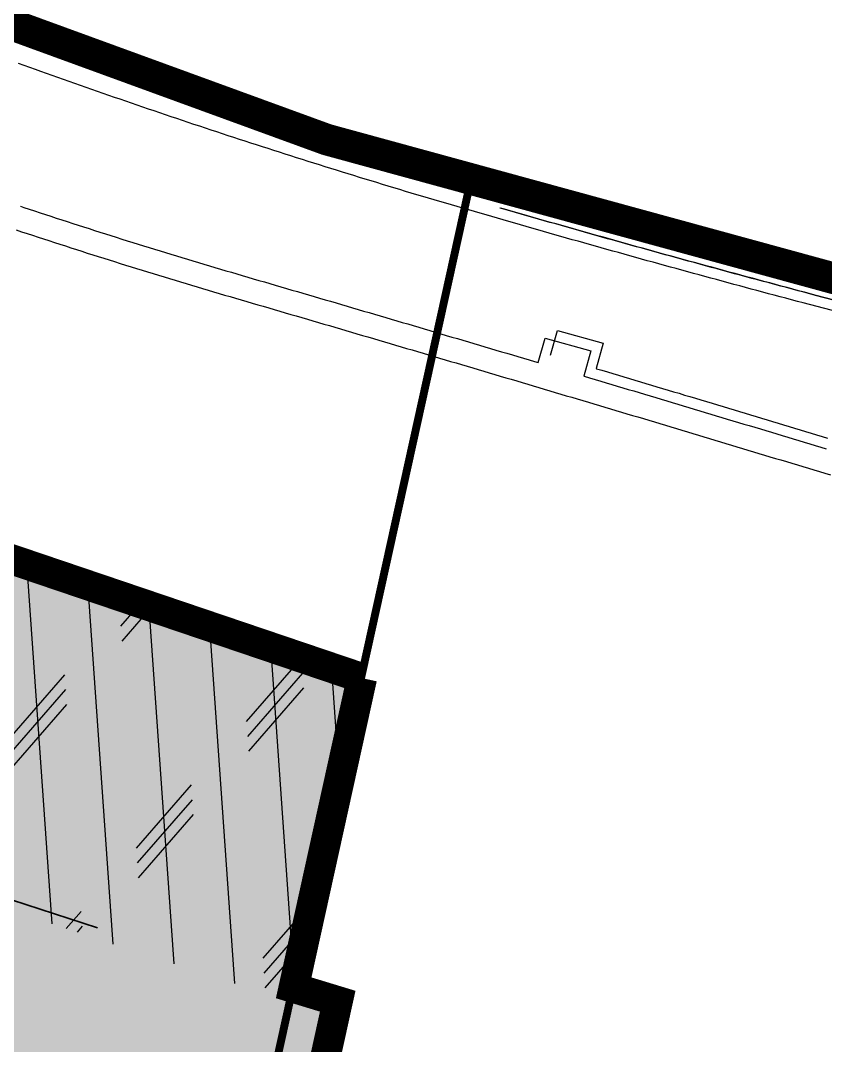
# Model space of a CAD drawing. Header units: millimetres. Extents: x 50357 to 985146, y 723188 to 1803594.
# Drawn here: x 832070.64 to 832080.81, y 820150.53 to 820163.49 of the extents above; entities that cross this region are included whole.
import ezdxf

# ---------------------------------------------------------------- set-up
doc = ezdxf.new("R2010")
doc.units = ezdxf.units.MM
doc.header["$LTSCALE"] = 3
doc.header["$MEASUREMENT"] = 0
for name, pattern in [('Dash 1_100', [2.25, 1.25, -1]), ('DASHED', [19.05, 12.7, -6.35]), ('DIVIDE', [1.25, 0.5, -0.25, 0, -0.25, 0, -0.25])]:
    doc.linetypes.add(name, pattern=pattern)
doc.layers.get('Defpoints').update_dxf_attribs({"color": 32})
doc.layers.add('-Surrender line', color=7, linetype='Continuous', lineweight=40, true_color=0xff7575)
for name, color, linetype, lineweight in [('3A35X-MAGP-P-LD-00-0$0$LWK-GA_PLANTERWALL', 7, 'Continuous', 30), ('Hatch (HOR not under LTC submission)', 252, 'Continuous', 35), ('LWK-GA_PLANTERWALL', 8, 'Continuous', 30)]:
    doc.layers.add(name, color=color, linetype=linetype, lineweight=lineweight)
for name, color, linetype in [('3A35X-MAGP-P-LD-00-0$0$LWK-STEPS', 1, 'Continuous'), ('_ANCILIARY', 40, 'Continuous'), ('_ANCILIARY HATCH', 252, 'Continuous'), ('_DEV LINE', 96, 'DIVIDE'), ('_PARCEL BOUNDARY', 10, 'DASHED'), ('_SUBLEASE', 241, 'Continuous'), ('LWK-STEPS', 8, 'Continuous'), ('UAJ-00XREF', 7, 'Continuous')]:
    doc.layers.add(name, color=color, linetype=linetype)

# ---------------------------------------------------------------- blocks, each defined once
blk = doc.blocks.new('QA')
at = {"layer": '3A35X-MAGP-P-LD-00-0$0$LWK-GA_PLANTERWALL', "elevation": 0}
for points in [[(-7840, 15393), (-7732, 15696), (-7167, 15496), (-7278, 15182)], [(-7278, 15182), (-7273, 15180), (-7205, 15155), (-7137, 15129), (-7069, 15104), (-7001, 15078), (-6933, 15053), (-6865, 15027), (-6797, 15002), (-6729, 14976), (-6661, 14950), (-6594, 14925), (-6526, 14899), (-6457, 14874), (-6389, 14848), (-6322, 14822), (-6253, 14797), (-6186, 14771), (-6118, 14746), (-6050, 14720), (-5982, 14694), (-5914, 14669), (-5846, 14643), (-5778, 14617), (-5710, 14591), (-5642, 14566), (-5574, 14540), (-5506, 14515), (-5438, 14489), (-5370, 14463), (-5302, 14437), (-5234, 14412), (-5166, 14386), (-5098, 14360), (-5030, 14334), (-4962, 14309), (-4895, 14283), (-4827, 14257), (-4759, 14231), (-4691, 14205), (-4623, 14180), (-4555, 14154), (-4487, 14128), (-4419, 14102)]]:
    blk.add_lwpolyline(points, dxfattribs=at)
at = {"layer": '3A35X-MAGP-P-LD-00-0$0$LWK-STEPS', "ltscale": 0.5, "elevation": 0}
for points in [[(-3156, 15478), (-4446, 15912), (-4518, 15937), (-4590, 15961), (-4662, 15986), (-4733, 16010), (-4804, 16035), (-4876, 16059), (-4948, 16084), (-5020, 16109), (-5091, 16133), (-5162, 16158), (-5234, 16183), (-5305, 16208), (-5377, 16232), (-5448, 16257), (-5520, 16282), (-5591, 16307), (-5663, 16332), (-5734, 16357), (-5805, 16382), (-5877, 16407), (-5948, 16432), (-6020, 16457), (-6091, 16482), (-6162, 16507), (-6234, 16532), (-6305, 16557), (-6376, 16582), (-6448, 16607), (-6519, 16633), (-6590, 16658), (-6662, 16683), (-6733, 16709), (-6804, 16734), (-6875, 16759), (-6947, 16785), (-7018, 16810), (-7089, 16836), (-7160, 16861), (-7232, 16887), (-7303, 16912), (-7374, 16938), (-7445, 16964), (-7516, 16989), (-7587, 17015), (-7658, 17041), (-7730, 17066), (-7801, 17092), (-7872, 17118), (-7943, 17144), (-8014, 17170), (-8085, 17195), (-8157, 17221), (-8227, 17247), (-8298, 17273), (-8347, 17291)], [(-3150, 15478), (-4440, 15912), (-4512, 15937), (-4584, 15961), (-4655, 15986), (-4727, 16010), (-4798, 16035), (-4870, 16059), (-4941, 16084), (-5013, 16109), (-5084, 16133), (-5156, 16158), (-5227, 16183), (-5299, 16208), (-5370, 16232), (-5442, 16257), (-5513, 16282), (-5585, 16307), (-5656, 16332), (-5728, 16357), (-5799, 16382), (-5870, 16407), (-5942, 16432), (-6013, 16457), (-6085, 16482), (-6156, 16507), (-6227, 16532), (-6299, 16557), (-6370, 16582), (-6441, 16607), (-6513, 16633), (-6584, 16658), (-6655, 16683), (-6726, 16709), (-6798, 16734), (-6869, 16759), (-6940, 16785), (-7012, 16810), (-7083, 16836), (-7154, 16861), (-7225, 16887), (-7296, 16912), (-7368, 16938), (-7439, 16964), (-7510, 16989), (-7581, 17015), (-7652, 17041), (-7723, 17066), (-7795, 17092), (-7866, 17118), (-7936, 17144), (-8008, 17170), (-8079, 17195), (-8150, 17221), (-8221, 17247), (-8292, 17273), (-8340, 17291)]]:
    blk.add_lwpolyline(points, dxfattribs=at)
blk = doc.blocks.new('3A35X-MAGP-P-LD-00-0')
at = {"layer": 'LWK-GA_PLANTERWALL', "elevation": 0}
for points in [[(834522458, 818165701), (834522527, 818165678), (834522596, 818165656), (834522665, 818165633), (834522734, 818165610), (834522803, 818165588), (834522872, 818165565), (834522941, 818165543), (834523011, 818165520), (834523080, 818165498), (834523149, 818165476), (834523218, 818165454), (834523287, 818165432), (834523356, 818165409), (834523425, 818165387), (834523495, 818165365), (834523564, 818165344), (834523633, 818165322), (834523702, 818165300), (834523772, 818165278), (834523841, 818165257), (834523910, 818165235), (834523980, 818165214), (834524049, 818165192), (834524118, 818165171), (834524188, 818165150), (834524257, 818165128), (834524327, 818165107), (834524396, 818165086), (834524466, 818165065), (834524535, 818165044), (834524605, 818165023), (834524674, 818165002), (834524744, 818164981), (834524813, 818164960), (834524883, 818164940), (834524953, 818164919), (834525022, 818164899), (834525092, 818164878), (834525161, 818164858), (834525231, 818164837), (834525301, 818164817), (834525371, 818164797), (834525440, 818164776), (834525510, 818164756), (834525580, 818164736), (834525650, 818164715), (834525719, 818164695), (834525789, 818164675), (834525859, 818164654), (834525928, 818164634), (834525998, 818164614), (834526068, 818164593), (834526138, 818164573), (834526207, 818164553), (834526277, 818164532), (834526347, 818164512), (834526416, 818164492), (834526486, 818164471), (834526556, 818164451), (834526626, 818164430), (834526695, 818164410), (834526765, 818164389), (834526834, 818164369), (834526904, 818164349), (834526974, 818164328), (834527043, 818164308), (834527113, 818164287), (834527183, 818164267), (834527252, 818164246), (834527322, 818164226), (834527392, 818164205), (834527461, 818164185), (834527531, 818164164), (834527601, 818164144), (834527670, 818164123), (834527740, 818164103), (834527810, 818164082), (834527880, 818164062), (834527949, 818164041), (834528019, 818164021), (834528088, 818164000), (834528158, 818163979), (834528228, 818163959), (834528297, 818163938), (834528367, 818163918), (834528437, 818163897), (834528506, 818163877), (834528576, 818163856), (834528645, 818163835), (834528715, 818163815), (834528785, 818163794), (834528854, 818163773), (834528924, 818163753), (834528993, 818163732), (834529063, 818163712), (834529133, 818163691), (834529202, 818163670), (834529272, 818163650), (834529342, 818163629), (834529411, 818163608), (834529481, 818163588), (834529550, 818163567), (834529620, 818163546), (834529690, 818163525), (834529759, 818163505), (834529829, 818163484), (834529898, 818163463), (834529968, 818163442), (834530037, 818163422), (834530107, 818163401), (834530177, 818163380), (834530246, 818163359), (834530316, 818163339), (834530385, 818163318), (834530455, 818163297), (834530524, 818163276), (834530594, 818163255), (834530663, 818163235), (834530733, 818163214), (834530803, 818163193), (834530872, 818163172), (834530942, 818163151), (834531011, 818163130), (834531081, 818163109), (834531151, 818163089), (834531220, 818163068), (834531290, 818163047), (834531359, 818163026), (834531428, 818163005), (834531498, 818162984), (834531568, 818162963), (834531637, 818162942), (834531707, 818162921), (834531776, 818162901), (834531846, 818162880), (834531915, 818162859), (834531985, 818162838), (834532054, 818162817), (834532124, 818162796), (834532193, 818162775), (834532263, 818162754), (834532332, 818162733), (834532402, 818162712), (834532472, 818162691), (834532541, 818162670), (834532611, 818162649), (834532680, 818162628), (834532749, 818162607)], [(834522512, 818166000), (834522512, 818166000), (834522553, 818165986), (834522621, 818165963), (834522690, 818165941), (834522759, 818165918), (834522828, 818165895), (834522896, 818165873), (834522965, 818165851), (834523034, 818165828), (834523103, 818165806), (834523172, 818165784), (834523240, 818165762), (834523309, 818165739), (834523378, 818165717), (834523447, 818165695), (834523516, 818165673), (834523585, 818165652), (834523654, 818165630), (834523723, 818165608), (834523792, 818165586), (834523861, 818165565), (834523930, 818165543), (834523999, 818165522), (834524068, 818165500), (834524137, 818165479), (834524207, 818165458), (834524276, 818165436), (834524345, 818165415), (834524414, 818165394), (834524483, 818165373), (834524553, 818165352), (834524622, 818165331), (834524691, 818165310), (834524760, 818165289), (834524830, 818165269), (834524899, 818165248), (834524968, 818165227), (834525038, 818165207), (834525107, 818165186), (834525177, 818165166), (834525246, 818165145), (834525315, 818165125), (834525385, 818165105), (834525454, 818165085), (834525524, 818165064), (834525594, 818165044), (834525664, 818165024), (834525733, 818165003), (834525803, 818164983), (834525873, 818164963), (834525943, 818164942), (834526012, 818164922), (834526082, 818164902), (834526152, 818164881), (834526222, 818164861), (834526291, 818164841), (834526361, 818164820), (834526431, 818164800), (834526501, 818164779), (834526570, 818164759), (834526640, 818164739), (834526710, 818164718), (834526779, 818164698), (834526849, 818164677), (834526919, 818164657), (834526988, 818164636), (834527058, 818164616), (834527128, 818164596), (834527198, 818164575), (834527268, 818164555), (834527337, 818164534), (834527407, 818164514), (834527476, 818164493), (834527546, 818164473), (834527616, 818164452), (834527686, 818164432), (834527755, 818164411), (834527825, 818164391), (834527894, 818164370), (834527964, 818164349), (834528034, 818164329), (834528104, 818164308), (834528173, 818164288), (834528243, 818164267), (834528312, 818164247), (834528382, 818164226), (834528452, 818164205), (834528522, 818164185), (834528591, 818164164), (834528661, 818164144), (834528730, 818164123), (834528800, 818164102), (834528870, 818164082), (834528940, 818164061), (834529009, 818164041), (834529056, 818164027)], [(834529056, 818164027), (834529143, 818164336), (834529720, 818164176), (834529631, 818163856)], [(834529631, 818163856), (834529636, 818163854), (834529705, 818163834), (834529775, 818163813), (834529845, 818163792), (834529914, 818163771), (834529984, 818163751), (834530054, 818163730), (834530123, 818163709), (834530193, 818163688), (834530263, 818163668), (834530332, 818163647), (834530401, 818163626), (834530471, 818163605), (834530541, 818163584), (834530610, 818163564), (834530680, 818163543), (834530750, 818163522), (834530819, 818163501), (834530889, 818163480), (834530958, 818163459), (834531028, 818163439), (834531097, 818163418), (834531167, 818163397), (834531237, 818163376), (834531306, 818163355), (834531376, 818163334), (834531445, 818163313), (834531515, 818163292), (834531585, 818163271), (834531654, 818163250), (834531723, 818163230), (834531793, 818163209), (834531863, 818163188), (834531932, 818163167), (834532002, 818163146), (834532071, 818163125), (834532141, 818163104), (834532211, 818163083), (834532280, 818163062), (834532349, 818163041), (834532419, 818163020), (834532489, 818162999), (834532558, 818162978), (834532628, 818162957), (834532697, 818162936)]]:
    blk.add_lwpolyline(points, dxfattribs=at)
at = {"layer": 'LWK-GA_PLANTERWALL'}
blk.add_polyline3d([(834533722, 818164438, 0), (834532405, 818164782, 0), (834532331, 818164801, 0), (834532258, 818164821, 0), (834532185, 818164840, 0), (834532112, 818164860, 0), (834532039, 818164879, 0), (834531966, 818164898, 0), (834531893, 818164918, 0), (834531820, 818164938, 0), (834531747, 818164957, 0), (834531673, 818164977, 0), (834531601, 818164997, 0), (834531528, 818165016, 0), (834531454, 818165036, 0), (834531381, 818165056, 0), (834531309, 818165076, 0), (834531235, 818165095, 0), (834531162, 818165115, 0), (834531089, 818165135, 0), (834531016, 818165155, 0), (834530944, 818165175, 0), (834530871, 818165195, 0), (834530798, 818165215, 0), (834530725, 818165235, 0), (834530652, 818165255, 0), (834530579, 818165275, 0), (834530506, 818165295, 0), (834530433, 818165315, 0), (834530360, 818165336, 0), (834530287, 818165356, 0), (834530214, 818165376, 0), (834530141, 818165396, 0), (834530069, 818165417, 0), (834529996, 818165437, 0), (834529923, 818165457, 0), (834529850, 818165478, 0), (834529777, 818165498, 0), (834529704, 818165519, 0), (834529631, 818165539, 0), (834529558, 818165560, 0), (834529486, 818165580, 0), (834529413, 818165601, 0), (834529340, 818165621, 0), (834529267, 818165642, 0), (834529195, 818165662, 0), (834529122, 818165683, 0), (834529049, 818165704, 0), (834528976, 818165725, 0), (834528904, 818165745, 0), (834528831, 818165766, 0), (834528758, 818165787, 0), (834528685, 818165808, 0), (834528613, 818165829, 0), (834528540, 818165850, 0), (834528467, 818165871, 0), (834528395, 818165892, 0), (834528322, 818165913, 0), (834528249, 818165934, 0), (834528177, 818165955, 0), (834528104, 818165976, 0), (834528031, 818165997, 0), (834527958, 818166018, 0), (834527886, 818166039, 0), (834527813, 818166061, 0), (834527740, 818166082, 0), (834527668, 818166104, 0), (834527595, 818166125, 0), (834527522, 818166147, 0), (834527450, 818166169, 0), (834527377, 818166190, 0), (834527305, 818166212, 0), (834527232, 818166234, 0), (834527160, 818166256, 0), (834527087, 818166278, 0), (834527014, 818166300, 0), (834526942, 818166322, 0), (834526869, 818166344, 0), (834526797, 818166366, 0), (834526725, 818166389, 0), (834526652, 818166411, 0), (834526580, 818166433, 0), (834526507, 818166456, 0), (834526435, 818166478, 0), (834526363, 818166501, 0), (834526291, 818166523, 0), (834526218, 818166546, 0), (834526146, 818166569, 0), (834526074, 818166591, 0), (834526001, 818166614, 0), (834525929, 818166637, 0), (834525857, 818166660, 0), (834525785, 818166683, 0), (834525713, 818166706, 0), (834525640, 818166730, 0), (834525568, 818166753, 0), (834525496, 818166776, 0), (834525424, 818166799, 0), (834525352, 818166823, 0), (834525280, 818166846, 0), (834525208, 818166870, 0), (834525136, 818166893, 0), (834525064, 818166917, 0), (834524992, 818166941, 0), (834524920, 818166964, 0), (834524848, 818166988, 0), (834524776, 818167012, 0), (834524704, 818167036, 0), (834524632, 818167060, 0), (834524561, 818167084, 0), (834524489, 818167108, 0), (834524417, 818167132, 0), (834524345, 818167156, 0), (834524273, 818167181, 0), (834524201, 818167205, 0), (834524130, 818167229, 0), (834524058, 818167254, 0), (834523986, 818167278, 0), (834523915, 818167303, 0), (834523843, 818167327, 0), (834523771, 818167352, 0), (834523700, 818167377, 0), (834523628, 818167402, 0), (834523557, 818167427, 0), (834523485, 818167451, 0), (834523413, 818167476, 0), (834523342, 818167501, 0), (834523271, 818167526, 0), (834523199, 818167552, 0), (834523127, 818167577, 0), (834523056, 818167602, 0), (834522985, 818167628, 0), (834522913, 818167653, 0), (834522842, 818167678, 0), (834522770, 818167704, 0), (834522699, 818167729, 0), (834522628, 818167755, 0), (834522557, 818167781, 0), (834522485, 818167806, 0)], dxfattribs=at)
at = {"layer": 'LWK-STEPS', "ltscale": 0.5, "elevation": 0}
for points in [[(834533797, 818164728), (834532481, 818165072), (834532408, 818165091), (834532335, 818165110), (834532262, 818165130), (834532189, 818165149), (834532116, 818165169), (834532043, 818165188), (834531970, 818165208), (834531897, 818165227), (834531825, 818165247), (834531752, 818165267), (834531679, 818165286), (834531606, 818165306), (834531533, 818165326), (834531460, 818165345), (834531387, 818165365), (834531314, 818165385), (834531241, 818165405), (834531168, 818165425), (834531096, 818165444), (834531023, 818165464), (834530950, 818165484), (834530877, 818165504), (834530804, 818165524), (834530731, 818165544), (834530658, 818165564), (834530586, 818165584), (834530513, 818165605), (834530440, 818165625), (834530367, 818165645), (834530295, 818165665), (834530222, 818165685), (834530149, 818165706), (834530076, 818165726), (834530004, 818165746), (834529931, 818165767), (834529858, 818165787), (834529785, 818165807), (834529713, 818165828), (834529640, 818165848), (834529567, 818165869), (834529495, 818165889), (834529422, 818165910), (834529349, 818165930), (834529277, 818165951), (834529204, 818165972), (834529131, 818165992), (834529059, 818166013), (834528986, 818166034), (834528913, 818166055), (834528841, 818166075), (834528768, 818166096), (834528696, 818166117), (834528623, 818166138), (834528550, 818166159), (834528478, 818166180), (834528405, 818166201), (834528333, 818166222), (834528260, 818166243), (834528188, 818166264), (834528115, 818166285), (834528043, 818166306), (834527970, 818166327), (834527898, 818166349), (834527825, 818166370), (834527753, 818166391), (834527680, 818166413), (834527608, 818166434), (834527536, 818166456), (834527463, 818166478), (834527391, 818166499), (834527319, 818166521), (834527246, 818166543), (834527174, 818166565), (834527102, 818166587), (834527030, 818166609), (834526957, 818166631), (834526885, 818166653), (834526813, 818166675), (834526741, 818166697), (834526669, 818166720), (834526596, 818166742), (834526524, 818166765), (834526452, 818166787), (834526380, 818166810), (834526308, 818166832), (834526236, 818166855), (834526164, 818166878), (834526092, 818166900), (834526020, 818166923), (834525948, 818166946), (834525876, 818166969), (834525804, 818166992), (834525732, 818167015), (834525660, 818167038), (834525588, 818167061), (834525517, 818167085), (834525445, 818167108), (834525373, 818167131), (834525301, 818167155), (834525229, 818167178), (834525158, 818167202), (834525086, 818167225), (834525014, 818167249), (834524942, 818167273), (834524871, 818167297), (834524799, 818167320), (834524727, 818167344), (834524656, 818167368), (834524584, 818167392), (834524513, 818167416), (834524441, 818167441), (834524369, 818167465), (834524298, 818167489), (834524226, 818167513), (834524155, 818167538), (834524083, 818167562), (834524012, 818167587), (834523941, 818167611), (834523869, 818167636), (834523798, 818167660), (834523726, 818167685), (834523655, 818167710), (834523584, 818167735), (834523512, 818167760), (834523441, 818167785), (834523370, 818167810), (834523299, 818167835), (834523227, 818167860), (834523156, 818167885), (834523085, 818167910), (834523014, 818167935), (834522943, 818167961), (834522872, 818167986), (834522801, 818168012), (834522729, 818168037), (834522658, 818168063), (834522587, 818168088), (834522516, 818168114), (834522445, 818168140)], [(834533722, 818164438), (834532405, 818164782), (834532331, 818164801), (834532258, 818164821), (834532185, 818164840), (834532112, 818164860), (834532039, 818164879), (834531966, 818164898), (834531893, 818164918), (834531820, 818164938), (834531747, 818164957), (834531673, 818164977), (834531601, 818164997), (834531528, 818165016), (834531454, 818165036), (834531381, 818165056), (834531309, 818165076), (834531235, 818165095), (834531162, 818165115), (834531089, 818165135), (834531016, 818165155), (834530944, 818165175), (834530871, 818165195), (834530798, 818165215), (834530725, 818165235), (834530652, 818165255), (834530579, 818165275), (834530506, 818165295), (834530433, 818165315), (834530360, 818165336), (834530287, 818165356), (834530214, 818165376), (834530141, 818165396), (834530069, 818165417), (834529996, 818165437), (834529923, 818165457), (834529850, 818165478), (834529777, 818165498), (834529704, 818165519), (834529631, 818165539), (834529558, 818165560), (834529486, 818165580), (834529413, 818165601), (834529340, 818165621), (834529267, 818165642), (834529195, 818165662), (834529122, 818165683), (834529049, 818165704), (834528976, 818165725), (834528904, 818165745), (834528831, 818165766), (834528758, 818165787), (834528685, 818165808), (834528613, 818165829), (834528540, 818165850), (834528467, 818165871), (834528418, 818165885)]]:
    blk.add_lwpolyline(points, dxfattribs=at)
at = {"color": 9, "rotation": 4.018631480163328}
blk.add_blockref('QA', (834538110, 818149316), dxfattribs=at)
blk = doc.blocks.new('PARCEL BOUNDARY')
at = {"layer": '_PARCEL BOUNDARY', "ltscale": 0.2, "const_width": 400}
blk.add_lwpolyline([(834438280, 817554903), (834459677, 817560069, -0.242354), (834444628, 817513801), (834495220, 817517337), (834492444, 817557035), (834498761, 817565962, 0.103945), (834533697, 817549820, 0.028149), (834560518, 817544745), (834570883, 817541589, 0.012181), (834580152, 817539059, 0.011817), (834589680, 817538655, 0.018959), (834627610, 817539489), (834630540, 817540418), (834634554, 817540697), (834637584, 817540183, 0.004979), (834647569, 817541071), (834660846, 817542394, -0.02316)], format="xyb", dxfattribs=at)
at = {"layer": 'Defpoints'}
blk.add_circle((834498761, 817565962), 25415, dxfattribs=at)

msp = doc.modelspace()

# ---------------------------------------------------------------- hatches: boundary and pattern name
at = {"layer": '_ANCILIARY'}
h = msp.add_hatch(color=256, dxfattribs=at)
h.dxf.hatch_style = 1
edge = h.paths.add_edge_path()
edge.add_line((832091.1053, 820101.2559), (832088.5938, 820137.1914))
edge.add_line((832088.5938, 820137.1914), (832089.3296, 820137.244))
edge.add_line((832089.3296, 820137.244), (832091.4536, 820124.9432))
edge.add_line((832091.4536, 820124.9432), (832093.2037, 820099.899))
edge.add_line((832093.2037, 820099.899), (832079.9625, 820098.9733))
edge.add_line((832079.9625, 820098.9733), (832069.1873, 820097.0673))
edge.add_line((832069.1873, 820097.0673), (832044.1183, 820095.3147))
edge.add_line((832044.1183, 820095.3147), (832041.8618, 820127.593))
edge.add_line((832041.8618, 820127.593), (832043.2583, 820127.692))
edge.add_line((832043.2583, 820127.692), (832040.495, 820167.2188))
edge.add_line((832040.495, 820167.2188), (832042.8391, 820170.5312))
edge.add_arc((832106.7794, 820262.9725), 112.4, 235.32894, 253.550773)
edge.add_line((832074.9516, 820155.1729), (832074.0291, 820150.9841))
edge.add_arc((832114.2434, 820276.6744), 131.9668, 237.765991, 252.258048, ccw=False)
edge.add_line((832043.8552, 820165.0468), (832048.5172, 820098.2787))
edge.add_line((832048.5172, 820098.2787), (832091.1053, 820101.2559))
at = {"layer": '_ANCILIARY HATCH'}
h = msp.add_hatch(dxfattribs=at)
h.set_pattern_fill('CORK', color=0, scale=6, angle=180)
h.set_pattern_definition([(93.998909, (834525.52516, 818208.8837), (-0.74817403, -0.0523031), []), (228.99891, (834525.873, 818209.284), (1.6009543, -1.3917419), [1.0606602, -1.0606602]), (228.99891, (834525.86, 818209.471), (1.6009543, -1.3917419), [1.0606602, -1.0606602]), (228.99891, (834525.847, 818209.658), (1.6009543, -1.3917419), [1.0606602, -1.0606602])])
edge = h.paths.add_edge_path()
edge.add_line((832090.7849, 820101.5342), (832088.2938, 820137.1793))
edge.add_line((832088.2938, 820137.1793), (832088.3846, 820137.1776))
edge.add_line((832088.3846, 820137.1776), (832088.4643, 820137.1982))
edge.add_line((832088.4643, 820137.1982), (832089.42, 820137.2353))
edge.add_line((832089.42, 820137.2353), (832091.453, 820124.9428))
edge.add_line((832091.453, 820124.9428), (832093.2031, 820099.8986))
edge.add_line((832093.2031, 820099.8986), (832079.9619, 820098.973))
edge.add_line((832079.9619, 820098.973), (832069.1867, 820097.0669))
edge.add_line((832069.1867, 820097.0669), (832044.1177, 820095.3144))
edge.add_line((832044.1177, 820095.3144), (832041.8612, 820127.5927))
edge.add_line((832041.8612, 820127.5927), (832043.2577, 820127.6916))
edge.add_line((832043.2577, 820127.6916), (832040.4945, 820167.2185))
edge.add_line((832040.4945, 820167.2185), (832042.8385, 820170.5308))
edge.add_arc((832106.7788, 820262.9721), 112.4, 235.32894, 253.550773)
edge.add_line((832074.951, 820155.1725), (832074.0531, 820151.0931))
edge.add_arc((832110.9995, 820270.7046), 125.1876, 237.56452, 252.834786, ccw=False)
edge.add_line((832043.8552, 820165.0468), (832048.6509, 820098.5887))
edge.add_line((832048.6509, 820098.5887), (832090.7849, 820101.5342))
at = {"layer": '_SUBLEASE'}
h = msp.add_hatch(color=256, dxfattribs=at)
h.dxf.hatch_style = 1
edge = h.paths.add_edge_path()
edge.add_line((832081.6565, 820138.0001), (832080.7293, 820137.9309))
edge.add_line((832080.7293, 820137.9309), (832072.2072, 820139.8012))
edge.add_line((832072.2072, 820139.8012), (832074.6677, 820150.9605))
edge.add_arc((832109.7977, 820268.5508), 122.7256, 237.498509, 253.366513, ccw=False)
edge.add_line((832043.8546, 820165.0467), (832046.2499, 820130.7832))
edge.add_line((832046.2499, 820130.7832), (832058.0231, 820131.6062))
edge.add_line((832058.0231, 820131.6062), (832058.4464, 820125.5509))
edge.add_line((832058.4464, 820125.5509), (832046.6748, 820124.728))
edge.add_line((832046.6748, 820124.728), (832048.521, 820098.2897))
edge.add_line((832048.521, 820098.2897), (832091.1019, 820101.2449))
edge.add_line((832091.1019, 820101.2449), (832089.7213, 820120.989))
edge.add_line((832089.7213, 820120.989), (832085.546, 820120.697))
edge.add_line((832085.546, 820120.697), (832085.4253, 820122.4228))
edge.add_line((832085.4253, 820122.4228), (832083.2905, 820122.2735))
edge.add_line((832083.2905, 820122.2735), (832082.9084, 820127.7402))
edge.add_line((832082.9084, 820127.7402), (832089.2206, 820128.1816))
edge.add_line((832089.2206, 820128.1816), (832088.4795, 820138.5086))
edge.add_line((832088.4795, 820138.5086), (832087.4992, 820138.4366))
edge.add_line((832087.4992, 820138.4366), (832081.6565, 820138.0001))
h.dxf.unprotected_set("ltscale", 0)

# ---------------------------------------------------------------- linework, layer by layer
at = {"layer": '-Surrender line', "linetype": 'DASHED', "const_width": 0.1}
msp.add_lwpolyline([(832087.0644, 820158.6143), (832081.8151, 820159.9216, -0.0152281), (832076.305, 820161.3646), (832071.376, 820138.9951), (832081.6321, 820136.7386), (832088.5616, 820137.223), (832088.5, 820138.1048), (832080.5718, 820137.5817), (832072.0908, 820139.4504), (832074.4913, 820150.3451), (832087.8612, 820147.3991)], format="xyb", close=True, dxfattribs=at)
at = {"layer": '_DEV LINE', "ltscale": 2, "const_width": 0.3825, "flags": 128}
msp.add_lwpolyline([(832091.4302, 820125.2853), (832089.3287, 820137.2439), (832088.5555, 820137.1896), (832088.5061, 820138.3883), (832080.6369, 820137.7768), (832072.1284, 820139.6492), (832074.6457, 820151.088), (832074.0892, 820151.2573), (832074.9521, 820155.1729, -0.0796162), (832042.8614, 820170.516), (832040.6336, 820167.4139), (832043.4102, 820127.7427), (832041.8346, 820127.591), (832042.3789, 820119.8494), (832035.8017, 820119.389), (832037.0579, 820101.5837), (832043.6624, 820102.0443), (832044.1332, 820095.3372), (832069.1878, 820097.0672), (832080.0096, 820098.9766), (832093.2042, 820099.8986)], format="xyb", close=True, dxfattribs=at)
at = {"layer": 'Hatch (HOR not under LTC submission)', "linetype": 'Dash 1_100', "elevation": 0.0001}
msp.add_lwpolyline([(832091.1044, 820101.2558), (832088.5799, 820137.1913), (832089.3296, 820137.244), (832091.4541, 820124.9432), (832093.2041, 820099.899), (832079.963, 820098.9733), (832069.1878, 820097.0672), (832044.1188, 820095.3147), (832041.8623, 820127.593), (832043.2588, 820127.692), (832040.4955, 820167.2188), (832042.8395, 820170.5312, 0.0796757), (832074.9521, 820155.1729), (832074.0893, 820151.2573, -0.0717382), (832043.8552, 820165.0468), (832048.5228, 820098.279)], format="xyb", close=True, dxfattribs=at)

# ---------------------------------------------------------------- next in the draw order: block references
at = {"layer": 'UAJ-00XREF', "ltscale": 0.5, "xscale": 0.0009999999999999998, "yscale": 0.0009999999999999998, "zscale": 0.0009999999999999998, "rotation": 359.9752874263863}
msp.add_blockref('3A35X-MAGP-P-LD-00-0', (-2804.6854, 2355.157, -0.0001), dxfattribs=at)

# ---------------------------------------------------------------- next in the draw order: linework, layer by layer
at = {"layer": 'Defpoints', "ltscale": 100, "const_width": 0.15, "elevation": 988.9998, "flags": 128}
msp.add_lwpolyline([(832057.9337, 819898.3719), (832041.9348, 820127.3448), (832043.5057, 820127.4545), (832040.7284, 820167.1508), (832047.0462, 820176.0782, 0.1039453), (832081.9819, 820159.9356, 0.0281485), (832108.8028, 820154.86), (832119.1678, 820151.7038, 0.0121811), (832128.4367, 820149.1737, 0.0118169), (832137.9647, 820148.7695, 0.018959), (832175.8947, 820149.6028), (832178.8247, 820150.5317), (832181.5923, 820150.724), (832185.0968, 820100.6524), (832191.0821, 820101.0714), (832194.5731, 820051.1934), (832188.5872, 820050.7744), (832191.6802, 820006.5825)], format="xyb", dxfattribs=at)

# ---------------------------------------------------------------- next in the draw order: block references
at = {"xscale": 0.001, "yscale": 0.001, "zscale": 0.001, "rotation": 359.998908534026}
msp.add_blockref('PARCEL BOUNDARY', (-2467.289, 2626.0129, -0.0001), dxfattribs=at)

doc.saveas('drawing.dxf')
